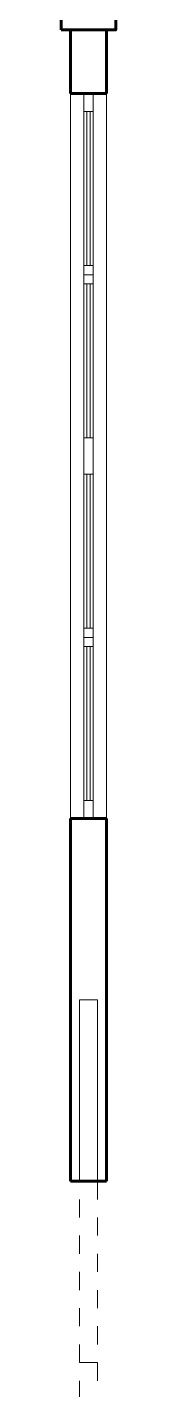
# Model space of a CAD drawing. Header units: millimetres. Extents: x 72 to 2370, y -203 to 794.
# Drawn here: x 1744.82 to 1745.12, y 385.43 to 392.95 of the extents above; entities that cross this region are included whole.
import ezdxf

# ---------------------------------------------------------------- set-up
doc = ezdxf.new("R2010")
doc.units = ezdxf.units.MM
doc.linetypes.add('ACAD_ISO03W100', pattern=[30, 12, -18])
for name, color, linetype, lineweight in [('envolvente', 164, 'Continuous', 60), ('Estructura', 1, 'Continuous', 60), ('puertas', 15, 'Continuous', 9), ('ventanas', 132, 'Continuous', 9)]:
    doc.layers.add(name, color=color, linetype=linetype, lineweight=lineweight)

msp = doc.modelspace()

# ---------------------------------------------------------------- linework, layer by layer
at = {"layer": 'envolvente'}
for p, q in [((1744.8739, 392.5801), (1744.8739, 392.9301)), ((1745.0739, 392.5801), (1745.0739, 392.9301)), ((1744.8739, 392.5801), (1745.0739, 392.5801)), ((1744.8739, 386.5801), (1744.8739, 388.5801)), ((1744.8739, 388.5801), (1745.0739, 388.5801)), ((1745.0739, 386.5801), (1745.0739, 388.5801)), ((1744.8739, 386.5801), (1745.0739, 386.5801))]:
    msp.add_line(p, q, dxfattribs=at)
at = {"layer": 'envolvente', "lineweight": 9}
for p, q in [((1744.8739, 388.5801), (1744.8739, 392.5801)), ((1745.0739, 392.5801), (1745.0739, 388.5801))]:
    msp.add_line(p, q, dxfattribs=at)
at = {"layer": 'Estructura'}
msp.add_lwpolyline([(1744.8239, 392.9301), (1745.1239, 392.9301), (1745.1239, 393.2301), (1744.8239, 393.2301)], close=True, dxfattribs=at)
at = {"layer": 'puertas'}
msp.add_lwpolyline([(1745.0239, 386.5801), (1745.0239, 387.5801), (1744.9239, 387.5801), (1744.9239, 386.5801)], close=True, dxfattribs=at)
at = {"layer": 'puertas', "linetype": 'ACAD_ISO03W100', "ltscale": 0.004}
for points in [[(1745.0239, 386.5801), (1745.0239, 385.5801), (1744.9239, 385.5801), (1744.9239, 386.5801)], [(1745.0239, 385.5801), (1745.0239, 384.5801), (1744.9239, 384.5801), (1744.9239, 385.5801)]]:
    msp.add_lwpolyline(points, close=True, dxfattribs=at)
at = {"layer": 'ventanas'}
for p, q in [((1744.9489, 390.5801), (1744.9489, 392.5801)), ((1744.9989, 392.5801), (1744.9989, 390.5801)), ((1744.9489, 392.4801), (1744.9989, 392.4801)), ((1744.9639, 392.4801), (1744.9639, 391.6301)), ((1744.9839, 392.4801), (1744.9839, 391.6301)), ((1744.9489, 391.6301), (1744.9989, 391.6301)), ((1744.9489, 391.5801), (1744.9989, 391.5801)), ((1744.9489, 391.5301), (1744.9989, 391.5301)), ((1744.9639, 391.5301), (1744.9639, 390.6801)), ((1744.9839, 391.5301), (1744.9839, 390.6801)), ((1744.9989, 390.6801), (1744.9489, 390.6801)), ((1744.9489, 388.5801), (1744.9489, 390.5801)), ((1744.9989, 390.5801), (1744.9989, 388.5801)), ((1744.9489, 390.4801), (1744.9989, 390.4801)), ((1744.9639, 390.4801), (1744.9639, 389.6301)), ((1744.9839, 390.4801), (1744.9839, 389.6301)), ((1744.9489, 389.6301), (1744.9989, 389.6301)), ((1744.9489, 389.5801), (1744.9989, 389.5801)), ((1744.9489, 389.5301), (1744.9989, 389.5301)), ((1744.9639, 389.5301), (1744.9639, 388.6801)), ((1744.9839, 389.5301), (1744.9839, 388.6801)), ((1744.9989, 388.6801), (1744.9489, 388.6801))]:
    msp.add_line(p, q, dxfattribs=at)

doc.saveas('drawing.dxf')
